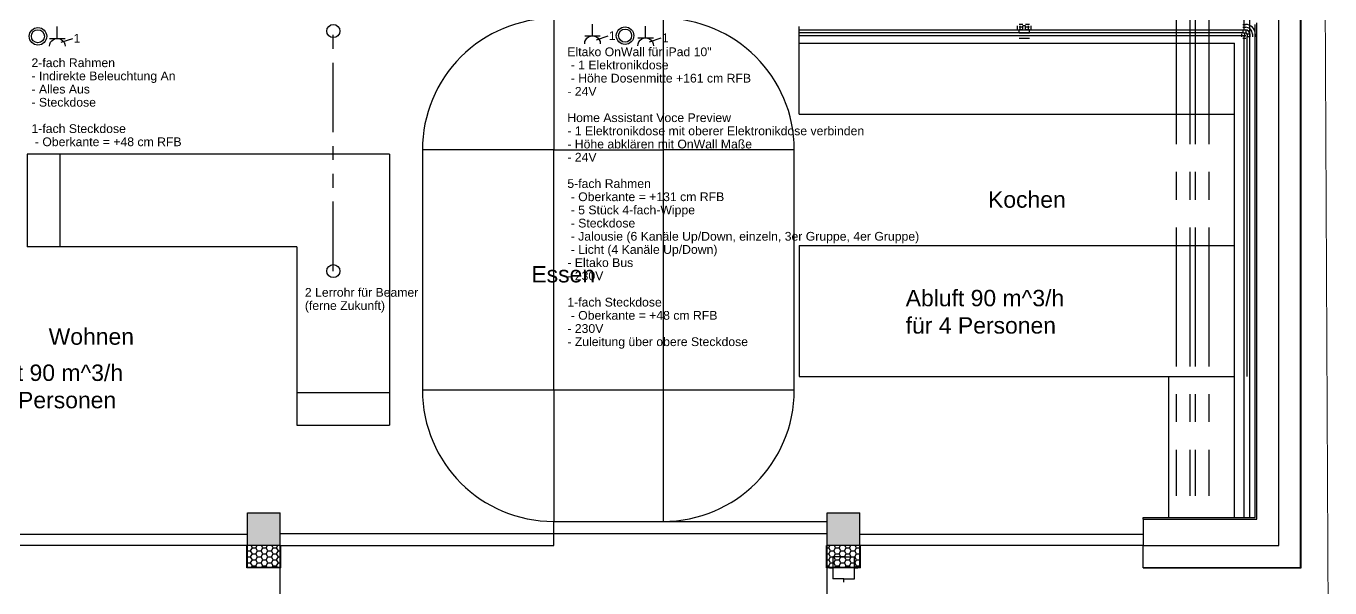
# Model space of a CAD drawing. Extents: x -4429 to 7335, y -4096 to 7109.
# Drawn here: x 155 to 1347, y -64 to 450 of the extents above; entities that cross this region are included whole.
import ezdxf

# ---------------------------------------------------------------- set-up
doc = ezdxf.new("R2010")
doc.units = 0
doc.header["$LTSCALE"] = 2
for name, pattern in [('CENTER', [50.8, 31.75, -6.35, 6.35, -6.35]), ('CENTERX2', [101.6, 63.5, -12.7, 12.7, -12.7]), ('PHANTOM', [63.5, 31.75, -6.35, 6.35, -6.35, 6.35, -6.35])]:
    doc.linetypes.add(name, pattern=pattern)
for name, color, linetype, lineweight, plot in [('A-DETL', 3, 'Continuous', 18, False), ('Information ... Verkehrsweg', 2, 'Continuous', 25, False), ('TGA ... Montageraum', 2, 'Continuous', 25, False)]:
    doc.layers.add(name, color=color, linetype=linetype, lineweight=lineweight, plot=plot)
for name, color, linetype, lineweight in [('Information', 7, 'Continuous', 25), ('Möbilierung ... Möbel ... Küche', 30, 'Continuous', 25), ('Rohbau ... Fassdendämmung', 6, 'Continuous', 25), ('TGA ... Dämmung', 6, 'Continuous', 25), ('TGA ... Elektroinstallation', 30, 'PHANTOM', 25), ('TGA ... Elektroinstallation ... Geräte', 30, 'Continuous', 25), ('TGA ... Frischwasser', 5, 'Continuous', 25), ('TGA ... Frischwasser ... Frischwasser kalt', 5, 'Continuous', 25), ('TGA ... KWL ... Abluft', 1, 'CENTERX2', 25)]:
    doc.layers.add(name, color=color, linetype=linetype, lineweight=lineweight)
for name, color, linetype, lineweight, true_color in [('Information ... Raumbezeichnung', 20, 'Continuous', 25, 0xff5500), ('Möbilierung ... Möbel', 16, 'Continuous', 25, 0x800000), ('Rohbau ... Außenputz', 200, 'Continuous', 25, 0xaa00ff), ('Rohbau ... Beton', 96, 'Continuous', 25, 0x008000), ('Rohbau ... Fenster', 151, 'Continuous', 25, 0x41c3ff), ('Rohbau ... Holhwand', 136, 'Continuous', 25, 0x008080), ('Rohbau ... Innenputz', 216, 'Continuous', 25, 0x800080), ('Rohbau ... Mauerwerk', 12, 'Continuous', 25, 0xc40000), ('TGA ... Abwasser', 206, 'Continuous', 25, 0x55007f), ('TGA ... KWL', 160, 'Continuous', 25, 0x0055ff), ('TGA ... KWL ... Zuluft', 160, 'CENTER', 25, 0x0055ff)]:
    doc.layers.add(name, color=color, linetype=linetype, lineweight=lineweight, true_color=true_color)
doc.styles.add('textstyle3', font='')
doc.styles.get('textstyle3').set_extended_font_data('Liberation Sans')

# ---------------------------------------------------------------- blocks, each defined once
blk = doc.blocks.new('Tisch')
at = {"layer": 'Information ... Verkehrsweg'}
for p, q in [((0, 220), (0, 340)), ((100, 340), (0, 340)), ((100, 220), (100, 340)), ((-120, 220), (0, 220)), ((-120, 220), (-120, 0)), ((100, 220), (220, 220)), ((220, 0), (220, 220)), ((-120, 0), (0, 0)), ((0, -120), (0, 0)), ((100, 0), (220, 0)), ((100, -120), (100, 0)), ((0, -120), (100, -120))]:
    blk.add_line(p, q, dxfattribs=at)
for centre, start, end in [((0, 220), 90, 180), ((100, 220), 0, 90), ((0, 0), 180, 270), ((100, 0), 270, 0)]:
    blk.add_arc(centre, 120, start, end, dxfattribs=at)
at = {"layer": 'Möbilierung ... Möbel'}
for p, q in [((0, 220), (100, 220)), ((0, 0), (0, 220)), ((100, 220), (100, 0)), ((100, 0), (0, 0))]:
    blk.add_line(p, q, dxfattribs=at)
blk = doc.blocks.new('Grundstücksgrenzen')
at = {"layer": 'A-DETL'}
blk.add_line((1702.1, 2076.4), (1804.1, 680), dxfattribs=at)
blk = doc.blocks.new('Frischwasser-T-Stück')
at = {"layer": 'TGA ... Dämmung'}
for p, q in [((-2.6, 9.4), (-2.6, 0)), ((2.4, 8.5), (6.1, 8.5)), ((2.4, 1), (6.1, 1)), ((4.8, 0), (4.8, 3.5)), ((4.8, 6), (4.8, 9.4))]:
    blk.add_line(p, q, dxfattribs=at)
at = {"layer": 'TGA ... Frischwasser'}
for p, q in [((-0.1, 9.4), (2.4, 9.4)), ((-0.1, 9.4), (-0.1, 0)), ((-0.1, 0), (2.4, 0)), ((2.4, 6), (2.4, 9.4)), ((2.4, 6), (6.1, 6)), ((2.4, 0), (2.4, 3.5)), ((2.4, 3.5), (6.1, 3.5)), ((6.1, 3.5), (6.1, 6))]:
    blk.add_line(p, q, dxfattribs=at)
at = {"layer": 'TGA ... Montageraum'}
for p, q in [((-5.2, 9.4), (-5.2, 0)), ((2.4, 11), (6.1, 11)), ((7.3, 0), (7.3, 3.5)), ((7.3, 6), (7.3, 9.4)), ((2.4, -1.5), (6.1, -1.5))]:
    blk.add_line(p, q, dxfattribs=at)
blk = doc.blocks.new('Frischwasser-Bogen 90')
at = {"layer": 'TGA ... Dämmung'}
for p, q in [((-2.5, 0), (-2.5, 2.5)), ((3.7, 8.8), (6.2, 8.8)), ((3.7, 1.3), (6.2, 1.3)), ((5, 0), (5, 2.5))]:
    blk.add_line(p, q, dxfattribs=at)
blk.add_arc((3.8, 2.5), 6.29, 90.7558, 180.7558, dxfattribs=at)
at = {"layer": 'TGA ... Frischwasser'}
for p, q in [((0, 0), (0, 2.5)), ((0, 2.5), (2.5, 2.5)), ((0, 0), (2.5, 0)), ((2.5, 0), (2.5, 2.5)), ((3.7, 6.3), (6.2, 6.3)), ((3.7, 3.8), (3.7, 6.3)), ((3.7, 3.8), (6.2, 3.8)), ((6.2, 6.3), (6.2, 3.8))]:
    blk.add_line(p, q, dxfattribs=at)
for radius, start, end in [(3.79, 90.7558, 180.7558), (1.3, 91.9981, 181.9981)]:
    blk.add_arc((3.8, 2.5), radius, start, end, dxfattribs=at)
at = {"layer": 'TGA ... Montageraum'}
for p, q in [((-5, 0), (-5, 2.5)), ((3.7, 11.3), (6.2, 11.3)), ((7.5, 0), (7.5, 2.5)), ((3.7, -1.2), (6.2, -1.2))]:
    blk.add_line(p, q, dxfattribs=at)
blk.add_arc((3.8, 2.5), 8.79, 90.7558, 180.7558, dxfattribs=at)
blk = doc.blocks.new('EL-Taster')
at = {"layer": 'TGA ... Elektroinstallation ... Geräte'}
for radius in [8, 6]:
    blk.add_circle((0, 0), radius, dxfattribs=at)
blk = doc.blocks.new('EL-Steckdose-1fach')
at = {"layer": 'TGA ... Elektroinstallation ... Geräte', "flags": 128}
for points in [[(10.6, -14.2), (10.6, -3.5)], [(3.5, -14.2), (17.7, -14.2)], [(14.2, -17.7), (24.8, -14.2)]]:
    blk.add_lwpolyline(points, dxfattribs=at)
blk.add_lwpolyline([(3.5, -21.4, -1.015053), (17.7, -21.4)], format="xyb", dxfattribs=at)
at = {"layer": 'TGA ... Elektroinstallation ... Geräte', "insert": (25.5, -10.1), "char_height": 8, "attachment_point": 1, "line_spacing_factor": 0.903614, "style": 'textstyle3'}
blk.add_mtext('1', dxfattribs=at)
blk = doc.blocks.new('EL-Abzweigdose')
at = {"layer": 'TGA ... Elektroinstallation ... Geräte'}
for p, q in [((-13, 0), (-10, 0)), ((0, 10), (-10, 10)), ((-10, 10), (-10, -10)), ((0, 10), (10, 10)), ((10, -10), (10, 10)), ((10, 0), (13, 0)), ((0, -10), (-10, -10)), ((0, -10), (10, -10)), ((0, -13), (0, -10))]:
    blk.add_line(p, q, dxfattribs=at)

msp = doc.modelspace()

# ---------------------------------------------------------------- hatches: boundary and pattern name
at = {"layer": 'Rohbau ... Beton', "transparency": 33554687}
for points in [[(387.5, -25.5), (387.5, 4.5), (357.5, 4.5), (357.5, -25.5)], [(917.5, -25.5), (917.5, 4.5), (887.5, 4.5), (887.5, -25.5)]]:
    msp.add_hatch(color=256, dxfattribs=at).paths.add_polyline_path(points, flags=0)
at = {"layer": 'Rohbau ... Fassdendämmung', "transparency": 33554687}
h = msp.add_hatch(dxfattribs=at)
h.set_pattern_fill('HONEY', color=256, style=0, pattern_type=0)
h.paths.add_polyline_path([(387.5, -45.5), (387.5, -25.5), (357.5, -25.5), (357.5, -45.5)], flags=0)
h = msp.add_hatch(dxfattribs=at)
h.set_pattern_fill('HONEY', color=256, style=0, pattern_type=0)
h.paths.add_polyline_path([(917.5, -25.5), (887.5, -25.5), (887.5, -45.5), (917.5, -45.5)], flags=0)

# ---------------------------------------------------------------- linework, layer by layer
at = {"layer": 'Möbilierung ... Möbel'}
for p, q in [((487.5, 332.5), (156, 332.5)), ((156, 332.5), (156, 247.5)), ((186, 332.5), (186, 247.5)), ((487.5, 332.5), (487.5, 84.5)), ((402.5, 247.5), (156, 247.5)), ((402.5, 247.5), (402.5, 84.5)), ((1200, 0), (1200, 129)), ((402.5, 114.5), (487.5, 114.5)), ((402.5, 84.5), (487.5, 84.5))]:
    msp.add_line(p, q, dxfattribs=at)
at = {"layer": 'Möbilierung ... Möbel ... Küche'}
for p, q in [((862, 369), (862, 434)), ((862, 369), (1260, 369)), ((862, 249), (1260, 249)), ((862, 249), (862, 129)), ((862, 129), (1260, 129))]:
    msp.add_line(p, q, dxfattribs=at)
at = {"layer": 'Rohbau ... Außenputz'}
for p, q in [((1321, -46), (1321, 971)), ((357, -46), (357, -25.5)), ((388, -46), (388, -25.5)), ((887, -46), (887, -25.5)), ((918, -46), (918, -25.5)), ((388, -46), (357, -46)), ((918, -46), (887, -46)), ((1176.5, -46), (1176.5, -45.5)), ((1176.5, -46), (1321, -46))]:
    msp.add_line(p, q, dxfattribs=at)
at = {"layer": 'Rohbau ... Beton'}
for p, q in [((357.5, 4.5), (387.5, 4.5)), ((357.5, -25.5), (357.5, 4.5)), ((387.5, -25.5), (387.5, 4.5)), ((887.5, 4.5), (917.5, 4.5)), ((887.5, -25.5), (887.5, 4.5)), ((917.5, -25.5), (917.5, 4.5)), ((387.5, -25.5), (357.5, -25.5)), ((387.5, -375.5), (387.5, -25.5)), ((917.5, -25.5), (887.5, -25.5)), ((887.5, -375.5), (887.5, -46))]:
    msp.add_line(p, q, dxfattribs=at)
at = {"layer": 'Rohbau ... Fassdendämmung'}
for p, q in [((1320.5, -45.5), (1320.5, 970.5)), ((1300.5, -25.5), (1300.5, 838.2)), ((357.5, -45.5), (357.5, -25.5)), ((387.5, -25.5), (357.5, -25.5)), ((387.5, -45.5), (387.5, -25.5)), ((887.5, -45.5), (887.5, -25.5)), ((917.5, -25.5), (887.5, -25.5)), ((917.5, -45.5), (917.5, -25.5)), ((1176.5, -45.5), (1176.5, -25.5)), ((1176.5, -25.5), (1300.5, -25.5)), ((387.5, -45.5), (357.5, -45.5)), ((917.5, -45.5), (887.5, -45.5)), ((1176.5, -45.5), (1320.5, -45.5))]:
    msp.add_line(p, q, dxfattribs=at)
at = {"layer": 'Rohbau ... Fenster'}
for p, q in [((637.5, -3.5), (887.5, -3.5)), ((637.5, -25.5), (637.5, -3.5)), ((357.5, -15.5), (98.5, -15.5)), ((387.5, -14.5), (637.5, -14.5)), ((637.5, -14.5), (887.5, -14.5)), ((1176.5, -15.5), (917.5, -15.5)), ((357.5, -25.5), (98.5, -25.5)), ((387.5, -25.5), (637.5, -25.5)), ((1176.5, -25.5), (917.5, -25.5))]:
    msp.add_line(p, q, dxfattribs=at)
at = {"layer": 'Rohbau ... Holhwand'}
for p, q in [((862, 434), (862, 449)), ((862, 434), (1260, 434)), ((1260, 0), (1260, 434))]:
    msp.add_line(p, q, dxfattribs=at)
at = {"layer": 'Rohbau ... Innenputz'}
for p, q in [((1279, 0), (1279, 451)), ((1176.5, 0), (1279, 0)), ((1176.5, -1.5), (1176.5, 0))]:
    msp.add_line(p, q, dxfattribs=at)
at = {"layer": 'Rohbau ... Mauerwerk'}
for p, q in [((1300.5, -25.5), (1300.5, 588.2)), ((1280.5, -1.5), (1280.5, 452.5)), ((1176.5, -1.5), (1280.5, -1.5)), ((1176.5, -1.5), (1176.5, -25.5)), ((1176.5, -25.5), (1300.5, -25.5))]:
    msp.add_line(p, q, dxfattribs=at)
at = {"layer": 'TGA ... Abwasser'}
for p, q in [((1269, 446), (1269, 482.5)), ((1274, 0), (1274, 487.5)), ((862, 446), (1269, 446)), ((862, 441), (1269, 441)), ((1269, 0), (1269, 441))]:
    msp.add_line(p, q, dxfattribs=at)
at = {"layer": 'TGA ... Elektroinstallation'}
msp.add_line((436, 225.5), (436, 445), dxfattribs=at)
at = {"layer": 'TGA ... Elektroinstallation ... Geräte'}
for centre in [(436, 445), (436, 225.5)]:
    msp.add_circle(centre, 6, dxfattribs=at)
at = {"layer": 'TGA ... Frischwasser ... Frischwasser kalt'}
for p, q in [((1267.8, 445.8), (862, 445.8)), ((1267.8, 443.3), (862, 443.3)), ((1271.4, 440), (1271.4, 129)), ((1273.9, 440), (1273.9, 129))]:
    msp.add_line(p, q, dxfattribs=at)
at = {"layer": 'TGA ... KWL ... Abluft'}
for p, q in [((1206.6, 468.5), (1206.6, 20)), ((1219.1, 468.5), (1219.1, 20)), ((1224.1, 468.5), (1224.1, 20)), ((1236.6, 468.5), (1236.6, 20))]:
    msp.add_line(p, q, dxfattribs=at)

# ---------------------------------------------------------------- block references
at = {"layer": 'Information', "rotation": 356.1}
msp.add_blockref('Grundstücksgrenzen', (-498.9, -965.3), dxfattribs=at)
at = {"layer": 'Möbilierung ... Möbel', "rotation": 180}
msp.add_blockref('Tisch', (737.5, 336.5), dxfattribs=at)
at = {"layer": 'TGA ... Elektroinstallation'}
for p in [(165.9, 440.2), (702.8, 440.8)]:
    msp.add_blockref('EL-Taster', p, dxfattribs=at)
at = {"layer": 'TGA ... Elektroinstallation ... Geräte'}
for name, p in [('EL-Steckdose-1fach', (173, 452.5)), ('EL-Steckdose-1fach', (662.4, 454.8)), ('EL-Steckdose-1fach', (711, 452.9)), ('EL-Abzweigdose', (902.7, -46))]:
    msp.add_blockref(name, p, dxfattribs=at)
at = {"layer": 'TGA ... Frischwasser ... Frischwasser kalt', "rotation": 270}
msp.add_blockref('Frischwasser-Bogen 90', (1267.8, 446), dxfattribs=at)
at = {"layer": 'TGA ... Montageraum', "rotation": 90}
msp.add_blockref('Frischwasser-T-Stück', (1072.6, 443.6), dxfattribs=at)

# ---------------------------------------------------------------- texts
at = {"layer": 'Information ... Raumbezeichnung', "char_height": 15, "attachment_point": 1, "style": 'textstyle3'}
for s, insert in [('Kochen', (1034.7, 298.4)), ('Essen', (617.1, 230.1)), ('Wohnen', (175.7, 173.1))]:
    msp.add_mtext(s, dxfattribs=dict(at, insert=insert))
at = {"layer": 'TGA ... Elektroinstallation', "insert": (410, 210), "char_height": 8, "attachment_point": 1, "line_spacing_factor": 0.903614, "style": 'textstyle3'}
msp.add_mtext('2 Lerrohr für Beamer\\P(ferne Zukunft)', dxfattribs=at)
at = {"layer": 'TGA ... Elektroinstallation ... Geräte', "char_height": 8, "attachment_point": 1, "line_spacing_factor": 0.903614, "style": 'textstyle3'}
for s, insert in [('Eltako OnWall für iPad 10"\\P - 1 Elektronikdose\\P - Höhe Dosenmitte +161 cm RFB\\P- 24V\\P\\PHome Assistant Voce Preview\\P- 1 Elektronikdose mit oberer Elektronikdose verbinden\\P- Höhe abklären mit OnWall Maße\\P- 24V\\P\\P5-fach Rahmen\\P - Oberkante = +131 cm RFB\\P - 5 Stück 4-fach-Wippe\\P - Steckdose\\P - Jalousie (6 Kanäle Up/Down, einzeln, 3er Gruppe, 4er Gruppe)\\P - Licht (4 Kanäle Up/Down)\\P- Eltako Bus\\P- 230V\\P\\P1-fach Steckdose\\P - Oberkante = +48 cm RFB\\P- 230V\\P- Zuleitung über obere Steckdose\\P\\P\\P ', (650, 430)), ('2-fach Rahmen\\P- Indirekte Beleuchtung An\\P- Alles Aus\\P- Steckdose\\P\\P1-fach Steckdose\\P - Oberkante = +48 cm RFB', (160, 420))]:
    msp.add_mtext(s, dxfattribs=dict(at, insert=insert))
at = {"layer": 'TGA ... KWL', "insert": (959.4, 208.3), "char_height": 15, "attachment_point": 1, "style": 'textstyle3'}
msp.add_mtext('Abluft 90 m^ 3/h\\Pfür 4 Personen', dxfattribs=at)
at = {"layer": 'TGA ... KWL ... Zuluft', "insert": (100, 140), "char_height": 15, "attachment_point": 1, "style": 'textstyle3'}
msp.add_mtext('Zuluft 90 m^ 3/h\\Pfür 4 Personen', dxfattribs=at)

doc.saveas('drawing.dxf')
